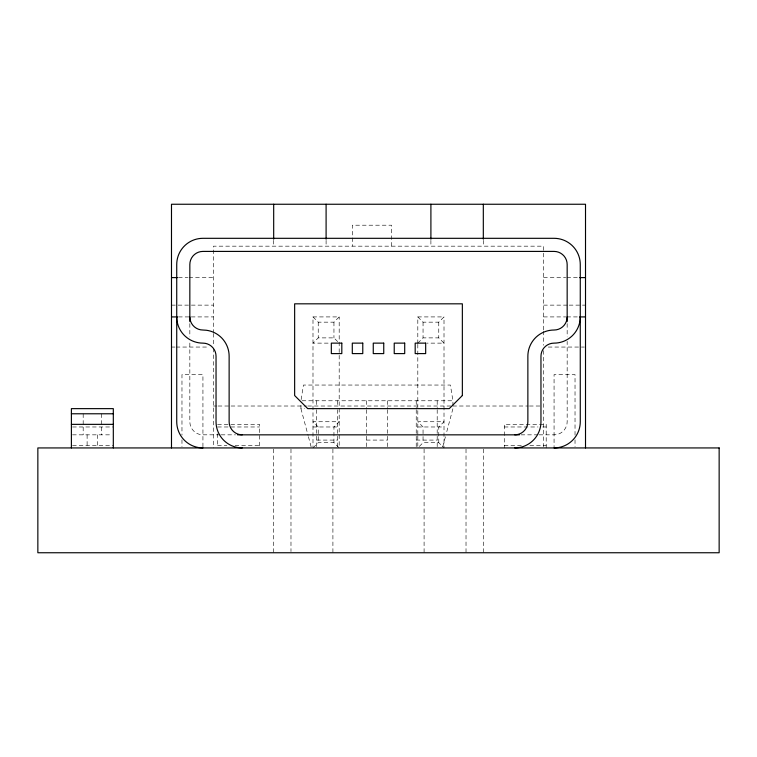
<?xml version="1.0" encoding="UTF-8"?>
<svg xmlns="http://www.w3.org/2000/svg" width="757" height="757" viewBox="0 0 757 757"><rect width="100%" height="100%" fill="white"/><g stroke="black" fill="none" stroke-linecap="round" stroke-linejoin="round"><path stroke-width="0.57" stroke-dasharray="3.79 2.84" d="M301.116 399.649L303.443 385.048L450.406 385.048L452.923 400.775L452.923 408.638L446.327 433.345M442.741 446.819L446.034 434.461M337.698 341.625L333.951 337.887L318.233 337.887L312.991 343.129L330.08 343.129M312.991 316.918L318.233 322.16L333.951 322.16L339.193 316.918L312.991 316.918L312.991 446.8M312.991 447.936L318.233 442.703L333.951 442.703L339.193 447.936L339.193 316.918M417.807 343.129L423.049 337.887L438.767 337.887L444.009 343.129L426.92 343.129M417.807 316.918L423.049 322.16L438.767 322.16L444.009 316.918L417.807 316.918L417.807 343.706M419.302 446.441L423.049 442.703L438.767 442.703L444.009 447.936L444.009 316.918M178.482 277.611L187.793 277.611M188.957 277.611L213.417 277.611M543.583 277.611L565.716 277.611M566.879 277.611L579.692 277.611M171.489 305.128L213.417 305.128M543.583 305.128L568.043 305.128M569.207 305.128L585.511 305.128M178.482 316.918L190.121 316.918M191.284 316.918L213.417 316.918M543.583 316.918L565.716 316.918M566.879 316.918L579.692 316.918M171.489 347.056L174.981 347.056M176.144 347.056L208.762 347.056M548.238 347.056L584.347 347.056M302.062 400.775L452.923 400.775M213.417 406.017L216.956 406.017M218.13 406.017L229.92 406.017M231.103 406.017L306.566 406.017M307.749 406.017L451.607 406.017M452.79 406.017L528.254 406.017M529.436 406.017L541.227 406.017M300.936 405.269L300.936 408.638L304.446 408.638M217.609 424.355L259.537 424.355L259.537 446.762M72.558 426.976L113.313 426.976M217.609 426.976L259.537 426.976M312.991 426.976L339.193 426.976M417.807 426.976L444.009 426.976M504.276 426.976L538.057 426.976M542.712 426.976L546.204 426.976M72.511 434.84L112.197 434.84M220.155 434.84L201.864 434.811A13.115 13.115 0 0 1 189.837 421.734L189.837 341.35M221.176 434.84L235.493 434.84M521.024 434.84L537.877 434.84M539.041 434.84L554.067 434.84A13.106 13.106 0 0 0 567.163 421.734L567.163 341.35M316.663 440.082L337.622 440.082M366.445 440.082L387.414 440.082M416.236 440.082L437.196 440.082M72.558 445.324L113.313 445.324M217.609 445.324L226.93 445.324M235.077 445.324L259.537 445.324M504.276 445.324L521.743 445.324M529.9 445.324L546.204 445.324M300.936 408.638L308.127 435.587M308.421 436.713L311.42 447.936M575.027 435.133L575.027 374.573L554.067 374.573L554.067 446.772M575.027 439.789L575.027 446.772M567.163 323.618L567.163 336.941M546.204 447.936L546.204 424.355L504.276 424.355L504.276 447.936M543.583 329.901L543.583 246.167L213.417 246.167L213.417 332.266M543.583 331.083L543.583 345.249M543.583 350.595L543.583 446.762M483.316 240.347L483.316 246.167M483.316 449.119L483.316 552.752M466.019 449.119L466.019 552.752M438.767 322.16L438.767 337.887M438.767 442.703L438.767 426.976L444.009 421.734L417.807 421.734L423.049 426.976L423.049 442.703M437.196 400.775L437.196 408.638M437.196 409.717L437.196 447.936M430.903 240.347L430.903 246.167M424.09 449.119L424.09 552.752M423.049 322.16L423.049 337.887M417.807 344.303L417.807 435.407M417.807 435.881L417.807 447.936M416.236 400.775L416.236 408.638M416.236 409.717L416.236 447.936M391.606 246.167L391.606 225.208L352.298 225.208L352.298 246.167M387.414 400.775L387.414 408.638M387.414 409.717L387.414 435.37M387.414 436.25L387.414 446.819M366.445 400.775L366.445 408.638M366.445 409.717L366.445 447.936M337.622 400.775L337.622 407.313M337.622 409.717L337.622 447.936M333.951 322.16L333.951 337.887M333.951 442.703L333.951 426.976L339.193 421.734L312.991 421.734L318.233 426.976L318.233 442.703M332.91 449.119L332.91 552.752M326.097 240.347L326.097 246.167M318.233 322.16L318.233 337.887M316.663 400.775L316.663 407.313M316.663 409.717L316.663 447.936M290.981 449.119L290.981 551.579M273.684 240.347L273.684 246.167M273.684 449.119L273.684 552.752M217.609 433.789L217.609 446.762M213.417 333.449L213.417 345.249M213.417 348.239L213.417 447.936M202.933 446.772L202.933 374.573L181.973 374.573L181.973 435.133M189.837 323.618L189.837 336.941M181.973 439.789L181.973 446.772M101.523 413.871L101.523 434.84M97.596 434.84L97.596 447.936M87.112 434.84L87.112 447.936M83.185 413.871L83.185 434.84"/><path stroke-width="1.14" d="M171.489 277.611L177.308 277.611M579.692 277.611L585.511 277.611M171.489 316.918L177.308 316.918M579.692 316.918L585.511 316.918M71.395 413.776L113.313 413.776M71.395 424.355L113.313 424.355M237.556 434.84L519.387 434.84M585.511 447.936L585.511 204.248L171.489 204.248L171.489 447.936M567.163 321.63L567.163 264.515A13.106 13.106 0 0 0 554.067 251.409L202.933 251.409A13.106 13.106 0 0 0 189.837 264.515L189.837 321.63M483.316 204.248L483.316 239.184M430.903 204.248L430.903 239.184M326.097 204.248L326.097 239.184M273.684 204.248L273.684 239.184M113.313 447.936L113.313 408.638L71.395 408.638L71.395 447.936M176.731 316.918A26.202 26.202 0 0 0 202.933 343.129A13.106 13.106 0 0 1 216.038 356.225L216.038 421.734A26.202 26.202 0 0 0 242.24 447.936M189.837 316.918A13.106 13.106 0 0 0 202.933 330.024L206.358 330.251A26.202 26.202 0 0 1 229.134 356.225L229.134 421.734A13.106 13.106 0 0 0 242.24 434.84M202.933 447.936A26.202 26.202 0 0 1 176.731 421.734L176.731 264.515A26.202 26.202 0 0 1 202.933 238.313L554.067 238.313A26.202 26.202 0 0 1 580.269 264.515L580.269 421.734A26.202 26.202 0 0 1 554.067 447.936M567.163 316.918A13.106 13.106 0 0 1 554.067 330.024A26.202 26.202 0 0 0 527.866 356.225L527.866 421.734A13.106 13.106 0 0 1 514.76 434.84M580.269 316.918A26.202 26.202 0 0 1 554.067 343.129A13.106 13.106 0 0 0 540.962 356.225L540.962 421.734A26.202 26.202 0 0 1 514.76 447.936M462.357 395.533L449.251 408.638L307.749 408.638L294.643 395.533L294.643 303.822L462.357 303.822L462.357 395.533M341.814 343.129L331.329 343.129L331.329 353.604L341.814 353.604L341.814 343.129M362.773 343.129L352.298 343.129L352.298 353.604L362.773 353.604L362.773 343.129M383.742 343.129L373.258 343.129L373.258 353.604L383.742 353.604L383.742 343.129M404.702 343.129L394.227 343.129L394.227 353.604L404.702 353.604L404.702 343.129M425.671 343.129L415.186 343.129L415.186 353.604L425.671 353.604L425.671 343.129M719.15 447.936L37.85 447.936L37.85 552.752L719.15 552.752L719.15 447.936"/></g></svg>
